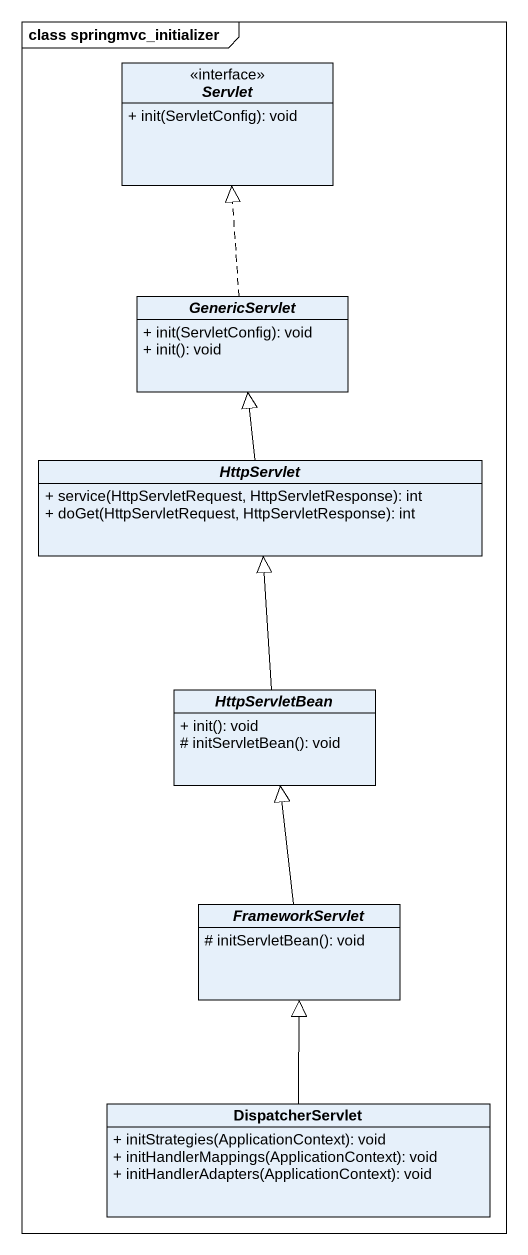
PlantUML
@startuml
mainframe class springmvc_initializer
hide circle
hide empty members
skinparam classAttributeIconSize 0
interface Servlet {
  + init(ServletConfig): void
}
abstract class GenericServlet {
  + init(ServletConfig): void
  + init(): void
}
abstract class HttpServlet {
  + service(HttpServletRequest, HttpServletResponse): int
  + doGet(HttpServletRequest, HttpServletResponse): int
}
abstract class HttpServletBean {
  + init(): void
  # initServletBean(): void
}
abstract class FrameworkServlet {
  # initServletBean(): void
}
class DispatcherServlet {
  + initStrategies(ApplicationContext): void
  + initHandlerMappings(ApplicationContext): void
  + initHandlerAdapters(ApplicationContext): void
}
GenericServlet .up.|> Servlet
HttpServlet -up-|> GenericServlet
HttpServletBean -up-|> HttpServlet
FrameworkServlet -up-|> HttpServletBean
DispatcherServlet -up-|> FrameworkServlet
@enduml
